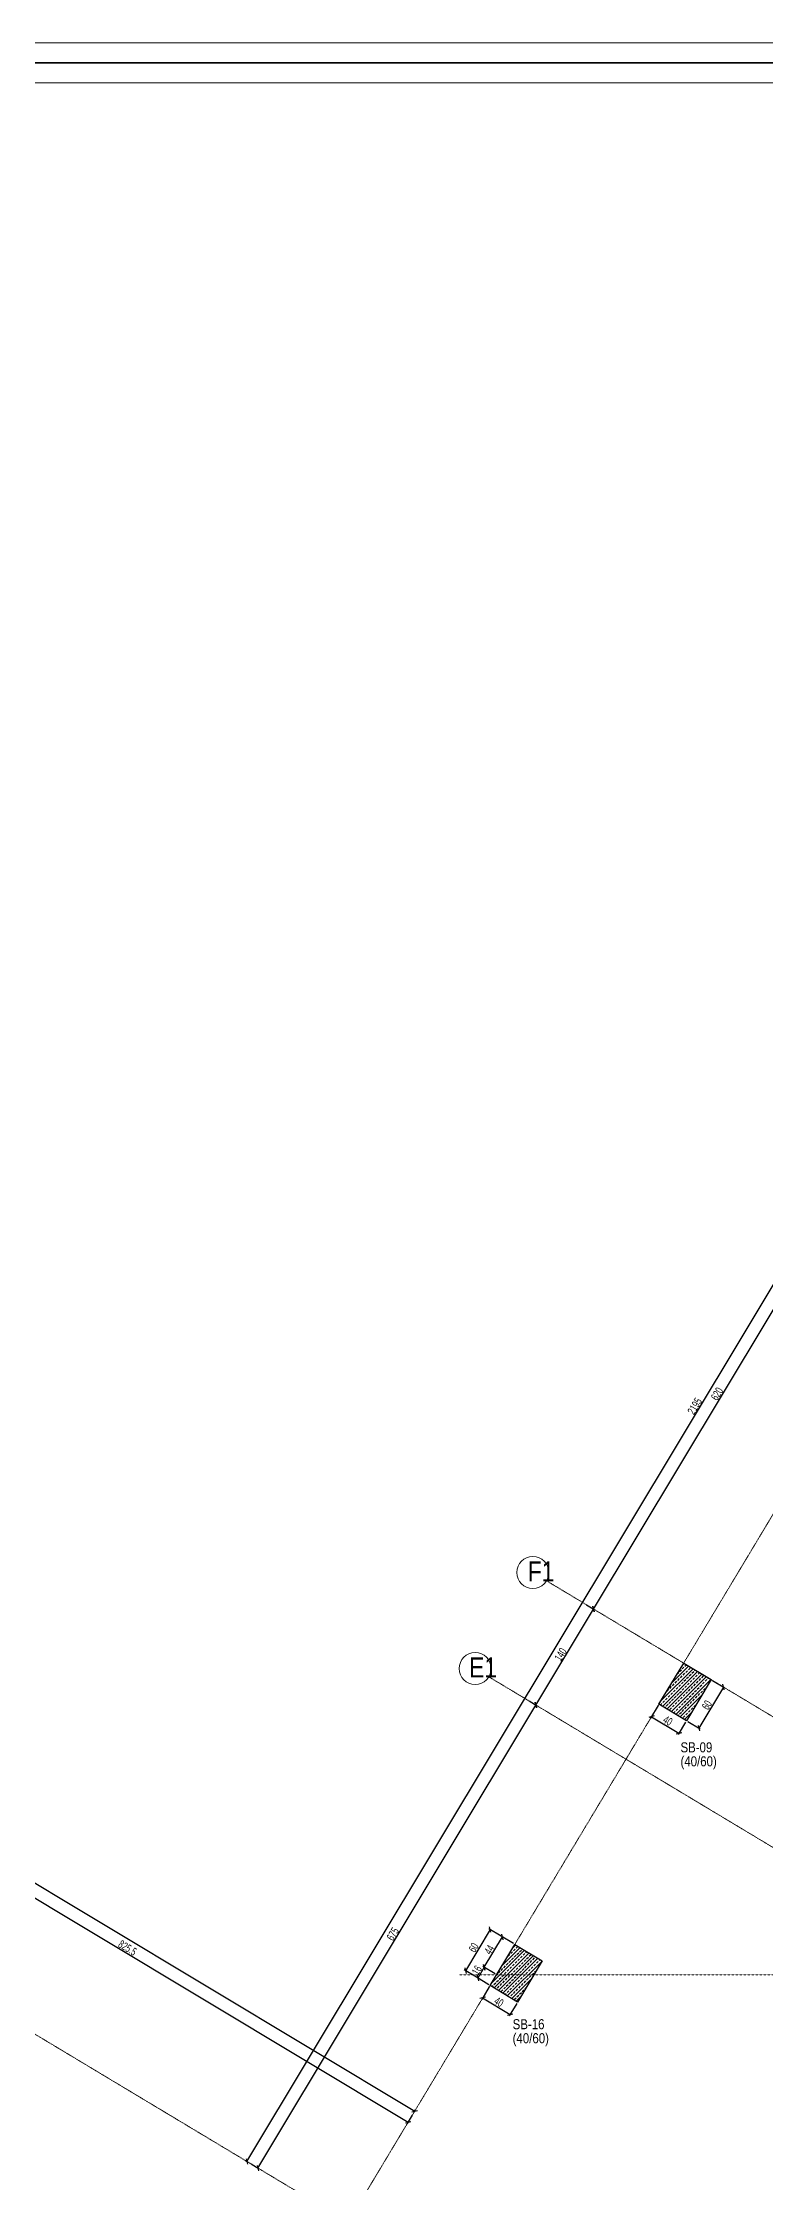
# Model space of a CAD drawing. Header units: millimetres. Extents: x -267 to 94375, y 6431 to 10838.
# Drawn here: x 42239 to 43142, y 8058 to 10732 of the extents above; entities that cross this region are included whole.
import ezdxf

# ---------------------------------------------------------------- set-up
doc = ezdxf.new("R2010")
doc.units = ezdxf.units.MM
doc.header["$LTSCALE"] = 0.0001
doc.linetypes.add('DASHED', pattern=[19.05, 12.7, -6.35])
for name, color, linetype, lineweight in [('AKS BALONU (BEYKENT)', 7, 'Continuous', 20), ('AKS CIZGISI (BEYKENT)', 252, 'DASHED', 20), ('AKS NO (BEYKENT)', 3, 'Continuous', 20), ('AKS OLCU (BEYKENT)', 200, 'Continuous', 20), ('KOLON (BEYKENT)', 3, 'Continuous', 30), ('KOLON ISMI (BEYKENT)', 91, 'Continuous', 20), ('OLCU (BEYKENT)', 14, 'Continuous', 20), ('SHEETSUMMARY-50', 152, 'Continuous', 20), ('SheetView', 40, 'Continuous', 20), ('SheetViewOut', 231, 'Continuous', 20), ('TARAMA (BEYKENT)', 252, 'Continuous', 25)]:
    doc.layers.add(name, color=color, linetype=linetype, lineweight=lineweight)
doc.styles.add('DSMOLC-50', font='bahnschrift light condensed', dxfattribs={"width": 0.75, "height": 10})
doc.styles.add('KLNOLC-50', font='bahnschrift light condensed', dxfattribs={"width": 0.75, "height": 10})
doc.styles.add('YAZI (BEYKENT)', font='')
doc.styles.get('YAZI (BEYKENT)').set_extended_font_data('Bahnschrift Light Condensed')
doc.dimstyles.new('DSMOLC-50', dxfattribs={"dimtxt": 10, "dimasz": 5, "dimexe": 2, "dimexo": 2, "dimgap": 1, "dimtad": 1, "dimdec": 1, "dimrnd": 0.5, "dimzin": 12, "dimdsep": 46, "dimtxsty": 'DSMOLC-50', "dimblk": 'OBLIQUE', "dimblk1": 'OBLIQUE', "dimblk2": 'OBLIQUE', "dimcen": 0, "dimclrt": 7, "dimadec": 0, "dimazin": 0, "dimtfac": 1, "dimtdec": 4, "dimtix": 1, "dimtmove": 2, "dimatfit": 3, "dimfxl": 1, "dimtzin": 0, "dimarcsym": 0})
doc.dimstyles.new('KLNOLC-50', dxfattribs={"dimtxt": 10, "dimasz": 5, "dimexe": 2, "dimexo": 2, "dimgap": 1, "dimtad": 1, "dimdec": 1, "dimrnd": 0.5, "dimzin": 12, "dimdsep": 46, "dimtxsty": 'KLNOLC-50', "dimblk": 'OBLIQUE', "dimblk1": 'OBLIQUE', "dimblk2": 'OBLIQUE', "dimcen": 0, "dimclrt": 7, "dimadec": 0, "dimazin": 0, "dimtfac": 1, "dimtdec": 4, "dimtix": 1, "dimtmove": 2, "dimatfit": 3, "dimfxl": 1, "dimtzin": 0, "dimarcsym": 0})
pattern_1 = [(45, (38345.936, 6088.7264), (-4.4194174, 4.4194174), []), (45, (38350.3556, 6088.7264), (-4.4194174, 4.4194174), [3.125, -1.5625])]

# ---------------------------------------------------------------- blocks, each defined once
blk = doc.blocks.new('_Oblique')
at = {"color": 0, "linetype": 'ByBlock', "lineweight": -2}
blk.add_line((-0.5, -0.5), (0.5, 0.5), dxfattribs=at)
blk = doc.blocks.new('*D344')
at = {"layer": 'AKS OLCU (BEYKENT)', "color": 0, "lineweight": -2, "transparency": 16777216}
for p, q in [((41992.9, 8566.7), (41986.7, 8556.4)), ((41987.8, 8558.1), (42695.7, 8133.1)), ((42700.8, 8141.7), (42694.6, 8131.4))]:
    blk.add_line(p, q, dxfattribs=at)
at = {"layer": 'DEFPOINTS', "color": 0, "lineweight": -3, "transparency": 16777216}
for p in [(41993.9, 8568.4), (42695.7, 8133.1), (42701.9, 8143.4)]:
    blk.add_point(p, dxfattribs=at)
at = {"layer": 'AKS OLCU (BEYKENT)', "color": 0, "lineweight": -2, "transparency": 16777216, "xscale": 5, "yscale": 5, "zscale": 5}
for p, rotation in [((41987.8, 8558.1), 149.0196979855468), ((42695.7, 8133.1), 329.0196979855468)]:
    blk.add_blockref('_Oblique', p, dxfattribs=dict(at, rotation=rotation))
at = {"layer": 'AKS OLCU (BEYKENT)', "color": 7, "transparency": 16777216, "insert": (42344.9, 8350.8), "char_height": 10, "attachment_point": 5, "rotation": 329.0197, "style": 'DSMOLC-50'}
blk.add_mtext('825.5', dxfattribs=at)
blk = doc.blocks.new('*D345')
at = {"layer": 'AKS OLCU (BEYKENT)', "color": 0, "lineweight": -2, "transparency": 16777216}
for p, q in [((40979.6, 9179.7), (40981.7, 9183.2)), ((40980.7, 9181.4), (42703.9, 8146.8)), ((42702.9, 8145.1), (42704.9, 8148.5))]:
    blk.add_line(p, q, dxfattribs=at)
at = {"layer": 'DEFPOINTS', "color": 0, "lineweight": -3, "transparency": 16777216}
for p in [(40978.6, 9178), (42701.9, 8143.4), (42703.9, 8146.8)]:
    blk.add_point(p, dxfattribs=at)
at = {"layer": 'AKS OLCU (BEYKENT)', "color": 0, "lineweight": -2, "transparency": 16777216, "xscale": 5, "yscale": 5, "zscale": 5}
for p, rotation in [((40980.7, 9181.4), 149.0196979855468), ((42703.9, 8146.8), 329.0196979855468)]:
    blk.add_blockref('_Oblique', p, dxfattribs=dict(at, rotation=rotation))
at = {"layer": 'AKS OLCU (BEYKENT)', "color": 7, "transparency": 16777216, "insert": (41845.4, 8669.4), "char_height": 10, "attachment_point": 5, "rotation": 329.0197, "style": 'DSMOLC-50'}
blk.add_mtext('2010', dxfattribs=at)
blk = doc.blocks.new('*D356')
at = {"layer": 'AKS OLCU (BEYKENT)', "color": 0, "lineweight": -2, "transparency": 16777216}
for p, q in [((42507.9, 8075.6), (42855.4, 8654.3)), ((42846.8, 8659.4), (42857.1, 8653.3)), ((42499.4, 8080.8), (42509.6, 8074.6))]:
    blk.add_line(p, q, dxfattribs=at)
at = {"layer": 'DEFPOINTS', "color": 0, "lineweight": -3, "transparency": 16777216}
for p in [(42845.1, 8660.5), (42855.4, 8654.3), (42497.6, 8081.8)]:
    blk.add_point(p, dxfattribs=at)
at = {"layer": 'AKS OLCU (BEYKENT)', "color": 0, "lineweight": -2, "transparency": 16777216, "xscale": 5, "yscale": 5, "zscale": 5}
for p, rotation in [((42855.4, 8654.3), 59.02005445016903), ((42507.9, 8075.6), 239.020054450169)]:
    blk.add_blockref('_Oblique', p, dxfattribs=dict(at, rotation=rotation))
at = {"layer": 'AKS OLCU (BEYKENT)', "color": 7, "transparency": 16777216, "insert": (42676.5, 8368.1), "char_height": 10, "attachment_point": 5, "rotation": 59.0201, "style": 'DSMOLC-50'}
blk.add_mtext('675', dxfattribs=at)
blk = doc.blocks.new('*D357')
at = {"layer": 'AKS OLCU (BEYKENT)', "color": 0, "lineweight": -2, "transparency": 16777216}
for p, q in [((42855.4, 8654.3), (42927.4, 8774.3)), ((42918.8, 8779.5), (42929.1, 8773.3)), ((42846.8, 8659.4), (42857.1, 8653.3))]:
    blk.add_line(p, q, dxfattribs=at)
at = {"layer": 'DEFPOINTS', "color": 0, "lineweight": -3, "transparency": 16777216}
for p in [(42917.1, 8780.5), (42927.4, 8774.3), (42845.1, 8660.5)]:
    blk.add_point(p, dxfattribs=at)
at = {"layer": 'AKS OLCU (BEYKENT)', "color": 0, "lineweight": -2, "transparency": 16777216, "xscale": 5, "yscale": 5, "zscale": 5}
for p, rotation in [((42927.4, 8774.3), 59.02005445016903), ((42855.4, 8654.3), 239.020054450169)]:
    blk.add_blockref('_Oblique', p, dxfattribs=dict(at, rotation=rotation))
at = {"layer": 'AKS OLCU (BEYKENT)', "color": 7, "transparency": 16777216, "insert": (42886.2, 8717.5), "char_height": 10, "attachment_point": 5, "rotation": 59.0201, "style": 'DSMOLC-50'}
blk.add_mtext('140', dxfattribs=at)
blk = doc.blocks.new('*D358')
at = {"layer": 'AKS OLCU (BEYKENT)', "color": 0, "lineweight": -2, "transparency": 16777216}
for p, q in [((42927.4, 8774.3), (43246.6, 9305.9)), ((43238, 9311), (43248.3, 9304.8)), ((42918.8, 8779.5), (42929.1, 8773.3))]:
    blk.add_line(p, q, dxfattribs=at)
at = {"layer": 'DEFPOINTS', "color": 0, "lineweight": -3, "transparency": 16777216}
for p in [(43236.3, 9312.1), (43246.6, 9305.9), (42917.1, 8780.5)]:
    blk.add_point(p, dxfattribs=at)
at = {"layer": 'AKS OLCU (BEYKENT)', "color": 0, "lineweight": -2, "transparency": 16777216, "xscale": 5, "yscale": 5, "zscale": 5}
for p, rotation in [((43246.6, 9305.9), 59.02005445016903), ((42927.4, 8774.3), 239.020054450169)]:
    blk.add_blockref('_Oblique', p, dxfattribs=dict(at, rotation=rotation))
at = {"layer": 'AKS OLCU (BEYKENT)', "color": 7, "transparency": 16777216, "insert": (43081.8, 9043.2), "char_height": 10, "attachment_point": 5, "rotation": 59.0201, "style": 'DSMOLC-50'}
blk.add_mtext('620', dxfattribs=at)
blk = doc.blocks.new('*D360')
at = {"layer": 'AKS OLCU (BEYKENT)', "color": 0, "lineweight": -2, "transparency": 16777216}
for p, q in [((42494.2, 8083.9), (43624, 9965.7)), ((43625.8, 9964.7), (43622.3, 9966.7)), ((42495.9, 8082.8), (42492.5, 8084.9))]:
    blk.add_line(p, q, dxfattribs=at)
at = {"layer": 'DEFPOINTS', "color": 0, "lineweight": -3, "transparency": 16777216}
for p in [(43624, 9965.7), (43627.5, 9963.6), (42497.6, 8081.8)]:
    blk.add_point(p, dxfattribs=at)
at = {"layer": 'AKS OLCU (BEYKENT)', "color": 0, "lineweight": -2, "transparency": 16777216, "xscale": 5, "yscale": 5, "zscale": 5}
for p, rotation in [((43624, 9965.7), 59.02005445016903), ((42494.2, 8083.9), 239.020054450169)]:
    blk.add_blockref('_Oblique', p, dxfattribs=dict(at, rotation=rotation))
at = {"layer": 'AKS OLCU (BEYKENT)', "color": 7, "transparency": 16777216, "insert": (43053.9, 9027.9), "char_height": 10, "attachment_point": 5, "rotation": 59.0201, "style": 'DSMOLC-50'}
blk.add_mtext('2195', dxfattribs=at)
blk = doc.blocks.new('*D476')
at = {"layer": 'DEFPOINTS', "color": 0, "lineweight": -3, "transparency": 16777216}
for p in [(42806.3, 8317.3), (42782.7, 8313.1), (42798.2, 8303.8)]:
    blk.add_point(p, dxfattribs=at)
at = {"layer": 'OLCU (BEYKENT)', "color": 0, "lineweight": -2, "transparency": 16777216}
for p, q in [((42790.8, 8326.6), (42782.7, 8313.1)), ((42804.6, 8318.3), (42789.1, 8327.6)), ((42796.4, 8304.8), (42781, 8314.1))]:
    blk.add_line(p, q, dxfattribs=at)
at = {"layer": 'OLCU (BEYKENT)', "color": 0, "lineweight": -2, "transparency": 16777216, "xscale": 5, "yscale": 5, "zscale": 5}
for p, rotation in [((42782.7, 8313.1), 239.0191041626097), ((42790.8, 8326.6), 59.01910416260964)]:
    blk.add_blockref('_Oblique', p, dxfattribs=dict(at, rotation=rotation))
at = {"layer": 'OLCU (BEYKENT)', "color": 7, "transparency": 16777216, "insert": (42781.6, 8322.9), "char_height": 10, "attachment_point": 5, "rotation": 59.0191, "style": 'KLNOLC-50'}
blk.add_mtext('16', dxfattribs=at)
blk = doc.blocks.new('*D477')
at = {"layer": 'DEFPOINTS', "color": 0, "lineweight": -3, "transparency": 16777216}
for p in [(42798.1, 8303.8), (42823.1, 8267.7), (42832.4, 8283.2)]:
    blk.add_point(p, dxfattribs=at)
at = {"layer": 'OLCU (BEYKENT)', "color": 0, "lineweight": -2, "transparency": 16777216}
for p, q in [((42797.1, 8302), (42787.8, 8286.5)), ((42788.8, 8288.3), (42823.1, 8267.7)), ((42831.4, 8281.5), (42822.1, 8266))]:
    blk.add_line(p, q, dxfattribs=at)
at = {"layer": 'OLCU (BEYKENT)', "color": 0, "lineweight": -2, "transparency": 16777216, "xscale": 5, "yscale": 5, "zscale": 5}
for p, rotation in [((42788.8, 8288.3), 149.0201452935129), ((42823.1, 8267.7), 329.0201452935129)]:
    blk.add_blockref('_Oblique', p, dxfattribs=dict(at, rotation=rotation))
at = {"layer": 'OLCU (BEYKENT)', "color": 7, "transparency": 16777216, "insert": (42809.1, 8283.2), "char_height": 10, "attachment_point": 5, "rotation": 329.0201, "style": 'KLNOLC-50'}
blk.add_mtext('40', dxfattribs=at)
blk = doc.blocks.new('*D478')
at = {"layer": 'DEFPOINTS', "color": 0, "lineweight": -3, "transparency": 16777216}
for p in [(42813.6, 8364.5), (42829, 8355.2), (42806.3, 8317.3)]:
    blk.add_point(p, dxfattribs=at)
at = {"layer": 'OLCU (BEYKENT)', "color": 0, "lineweight": -2, "transparency": 16777216}
for p, q in [((42790.8, 8326.6), (42813.6, 8364.5)), ((42827.3, 8356.2), (42811.9, 8365.5)), ((42804.6, 8318.3), (42789.1, 8327.6))]:
    blk.add_line(p, q, dxfattribs=at)
at = {"layer": 'OLCU (BEYKENT)', "color": 0, "lineweight": -2, "transparency": 16777216, "xscale": 5, "yscale": 5, "zscale": 5}
for p, rotation in [((42813.6, 8364.5), 59.01910416260966), ((42790.8, 8326.6), 239.0191041626097)]:
    blk.add_blockref('_Oblique', p, dxfattribs=dict(at, rotation=rotation))
at = {"layer": 'OLCU (BEYKENT)', "color": 7, "lineweight": -3, "transparency": 16777216, "insert": (42797.1, 8348.6), "char_height": 10, "attachment_point": 5, "rotation": 59.0191, "style": 'KLNOLC-50'}
blk.add_mtext('44', dxfattribs=at)
blk = doc.blocks.new('*D475')
at = {"layer": 'DEFPOINTS', "color": 0, "lineweight": -3, "transparency": 16777216}
for p in [(42813.6, 8364.5), (42767.3, 8322.3), (42782.7, 8313.1)]:
    blk.add_point(p, dxfattribs=at)
at = {"layer": 'OLCU (BEYKENT)', "color": 0, "lineweight": -2, "transparency": 16777216}
for p, q in [((42798.1, 8373.8), (42767.3, 8322.3)), ((42811.9, 8365.5), (42796.4, 8374.8)), ((42781, 8314.1), (42765.5, 8323.4))]:
    blk.add_line(p, q, dxfattribs=at)
at = {"layer": 'OLCU (BEYKENT)', "color": 0, "lineweight": -2, "transparency": 16777216, "xscale": 5, "yscale": 5, "zscale": 5}
for p, rotation in [((42798.1, 8373.8), 59.01910416260964), ((42767.3, 8322.3), 239.0191041626097)]:
    blk.add_blockref('_Oblique', p, dxfattribs=dict(at, rotation=rotation))
at = {"layer": 'OLCU (BEYKENT)', "color": 7, "transparency": 16777216, "insert": (42777.5, 8351.2), "char_height": 10, "attachment_point": 5, "rotation": 59.0191, "style": 'KLNOLC-50'}
blk.add_mtext('60', dxfattribs=at)
blk = doc.blocks.new('*D479')
at = {"layer": 'DEFPOINTS', "color": 0, "lineweight": -3, "transparency": 16777216}
for p in [(43074.3, 8686.1), (43043.5, 8634.7), (43058.9, 8625.4)]:
    blk.add_point(p, dxfattribs=at)
at = {"layer": 'OLCU (BEYKENT)', "color": 0, "lineweight": -2, "transparency": 16777216}
for p, q in [((43089.8, 8676.8), (43058.9, 8625.4)), ((43076.1, 8685.1), (43091.5, 8675.8)), ((43045.2, 8633.7), (43060.7, 8624.4))]:
    blk.add_line(p, q, dxfattribs=at)
at = {"layer": 'OLCU (BEYKENT)', "color": 0, "lineweight": -2, "transparency": 16777216, "xscale": 5, "yscale": 5, "zscale": 5}
for p, rotation in [((43089.8, 8676.8), 59.02014529355359), ((43058.9, 8625.4), 239.0201452935536)]:
    blk.add_blockref('_Oblique', p, dxfattribs=dict(at, rotation=rotation))
at = {"layer": 'OLCU (BEYKENT)', "color": 7, "transparency": 16777216, "insert": (43069.1, 8654.3), "char_height": 10, "attachment_point": 5, "rotation": 59.0201, "style": 'KLNOLC-50'}
blk.add_mtext('60', dxfattribs=at)
blk = doc.blocks.new('*D480')
at = {"layer": 'DEFPOINTS', "color": 0, "lineweight": -3, "transparency": 16777216}
for p in [(43009.2, 8655.3), (43034.2, 8619.2), (43043.5, 8634.7)]:
    blk.add_point(p, dxfattribs=at)
at = {"layer": 'OLCU (BEYKENT)', "color": 0, "lineweight": -2, "transparency": 16777216}
for p, q in [((43008.2, 8653.6), (42998.8, 8638.1)), ((42999.9, 8639.8), (43034.2, 8619.2)), ((43042.5, 8633), (43033.1, 8617.5))]:
    blk.add_line(p, q, dxfattribs=at)
at = {"layer": 'OLCU (BEYKENT)', "color": 0, "lineweight": -2, "transparency": 16777216, "xscale": 5, "yscale": 5, "zscale": 5}
for p, rotation in [((42999.9, 8639.8), 149.0201452935129), ((43034.2, 8619.2), 329.0201452935129)]:
    blk.add_blockref('_Oblique', p, dxfattribs=dict(at, rotation=rotation))
at = {"layer": 'OLCU (BEYKENT)', "color": 7, "transparency": 16777216, "insert": (43020.2, 8634.7), "char_height": 10, "attachment_point": 5, "rotation": 329.0201, "style": 'KLNOLC-50'}
blk.add_mtext('40', dxfattribs=at)

msp = doc.modelspace()

# ---------------------------------------------------------------- hatches: boundary and pattern name
at = {"layer": 'TARAMA (BEYKENT)'}
h = msp.add_hatch(dxfattribs=at)
h.set_pattern_fill('ANSI33', color=256, style=0, pattern_type=0)
h.set_pattern_definition(pattern_1)
h.paths.add_polyline_path([(43040.07, 8706.72), (43074.37, 8686.13), (43043.48, 8634.69), (43009.19, 8655.27)], flags=0)
h = msp.add_hatch(dxfattribs=at)
h.set_pattern_fill('ANSI33', color=256, style=0, pattern_type=0)
h.set_pattern_definition(pattern_1)
h.paths.add_polyline_path([(42829.03, 8355.21), (42863.32, 8334.62), (42832.44, 8283.17), (42798.14, 8303.76)], flags=0)

# ---------------------------------------------------------------- linework, layer by layer
at = {"layer": 'AKS BALONU (BEYKENT)'}
for centre in [(42851.45, 8819.93), (42779.39, 8699.9)]:
    msp.add_circle(centre, 20, dxfattribs=at)
at = {"layer": 'AKS CIZGISI (BEYKENT)'}
for p, q in [((43853.37, 10061.32), (42310.54, 7491.62)), ((40725.83, 9145.57), (43053.11, 7748.32)), ((42868.6, 8809.64), (44110.27, 8064.18)), ((42796.53, 8689.61), (44038.2, 7944.15)), ((42759.87, 8317.3), (46582.9, 8317.3))]:
    msp.add_line(p, q, dxfattribs=at)
at = {"layer": 'KOLON (BEYKENT)'}
for points in [[(43040.07, 8706.72), (43074.37, 8686.13), (43043.48, 8634.69), (43009.19, 8655.27)], [(42829.03, 8355.21), (42863.32, 8334.62), (42832.44, 8283.17), (42798.14, 8303.76)]]:
    msp.add_lwpolyline(points, close=True, dxfattribs=at)
at = {"layer": 'SHEETSUMMARY-50', "const_width": 2, "flags": 128}
msp.add_lwpolyline([(39580.33, 6556.81), (57139.42, 6556.81), (57139.42, 10706.81), (39580.33, 10706.81)], close=True, dxfattribs=at)
at = {"layer": 'SheetView'}
msp.add_lwpolyline([(39605.33, 6581.81), (56514.42, 6581.81), (56514.42, 10681.81), (39605.33, 10681.81)], close=True, dxfattribs=at)
at = {"layer": 'SheetViewOut'}
msp.add_lwpolyline([(39555.33, 6531.81), (57164.42, 6531.81), (57164.42, 10731.81), (39555.33, 10731.81)], close=True, dxfattribs=at)

# ---------------------------------------------------------------- texts
at = {"layer": 'AKS NO (BEYKENT)', "style": 'YAZI (BEYKENT)'}
for s, p in [('F1', (42845.12, 8808.93)), ('E1', (42771.79, 8688.9))]:
    msp.add_text(s, height=25, dxfattribs=at).set_placement(p)
at = {"layer": 'KOLON ISMI (BEYKENT)', "style": 'YAZI (BEYKENT)'}
for s, p in [('SB-09', (43036.09, 8595.25)), ('(40/60)', (43036.09, 8577.75)), ('SB-16', (42826.28, 8249.19)), ('(40/60)', (42826.28, 8231.69))]:
    msp.add_text(s, height=12.5, dxfattribs=at).set_placement(p)

# ---------------------------------------------------------------- dimensions: what is measured, and where the dimension line sits
at = {"layer": 'AKS OLCU (BEYKENT)'}
for base, p1, p2, angle, picture, middle in [((43624.04, 9965.7), (42497.65, 8081.81), (43627.47, 9963.64), 59.02005, '*D360', (43053.9, 9027.92)), ((43246.56, 9305.88), (42917.13, 8780.5), (43236.27, 9312.06), 59.02005, '*D358', (43081.75, 9043.24)), ((42703.91, 8146.81), (40978.6, 9178.01), (42701.85, 8143.38), 329.0197, '*D345', (41845.43, 8669.36)), ((42927.42, 8774.32), (42845.07, 8660.47), (42917.13, 8780.5), 59.02005, '*D357', (42886.15, 8717.45)), ((42855.36, 8654.29), (42497.65, 8081.81), (42845.07, 8660.47), 59.02005, '*D356', (42676.46, 8368.08)), ((42695.68, 8133.09), (41993.94, 8568.41), (42701.85, 8143.38), 329.0197, '*D344', (42344.86, 8350.84))]:
    dim = msp.add_linear_dim(base=base, p1=p1, p2=p2, angle=angle, dimstyle='DSMOLC-50', dxfattribs=at)
    dim.commit()
    dim.dimension.update_dxf_attribs({"geometry": picture, "text_midpoint": middle})
at = {"layer": 'OLCU (BEYKENT)'}
for base, p1, p2, angle, picture, middle in [((43058.94, 8625.43), (43074.35, 8686.11), (43043.49, 8634.71), 239.02015, '*D479', (43069.14, 8654.27)), ((43034.17, 8619.19), (43009.18, 8655.28), (43043.49, 8634.71), 329.02015, '*D480', (43020.16, 8634.71)), ((42767.25, 8322.34), (42813.58, 8364.48), (42782.7, 8313.06), 239.0191, '*D475', (42777.46, 8351.19)), ((42782.7, 8313.06), (42806.27, 8317.31), (42798.15, 8303.78), 239.0191, '*D476', (42781.57, 8322.94)), ((42823.13, 8267.67), (42798.14, 8303.76), (42832.45, 8283.19), 329.02015, '*D477', (42809.13, 8283.2))]:
    dim = msp.add_linear_dim(base=base, p1=p1, p2=p2, angle=angle, dimstyle='KLNOLC-50', dxfattribs=at)
    dim.commit()
    dim.dimension.update_dxf_attribs({"geometry": picture, "text_midpoint": middle})
at = {"layer": 'OLCU (BEYKENT)', "lineweight": -3}
dim = msp.add_linear_dim(base=(42813.58, 8364.48), p1=(42806.27, 8317.31), p2=(42829.03, 8355.2), angle=239.0191, dimstyle='KLNOLC-50', dxfattribs=at)
dim.commit()
dim.dimension.update_dxf_attribs({"geometry": '*D478', "text_midpoint": (42797.05, 8348.62)})

doc.saveas('drawing.dxf')
